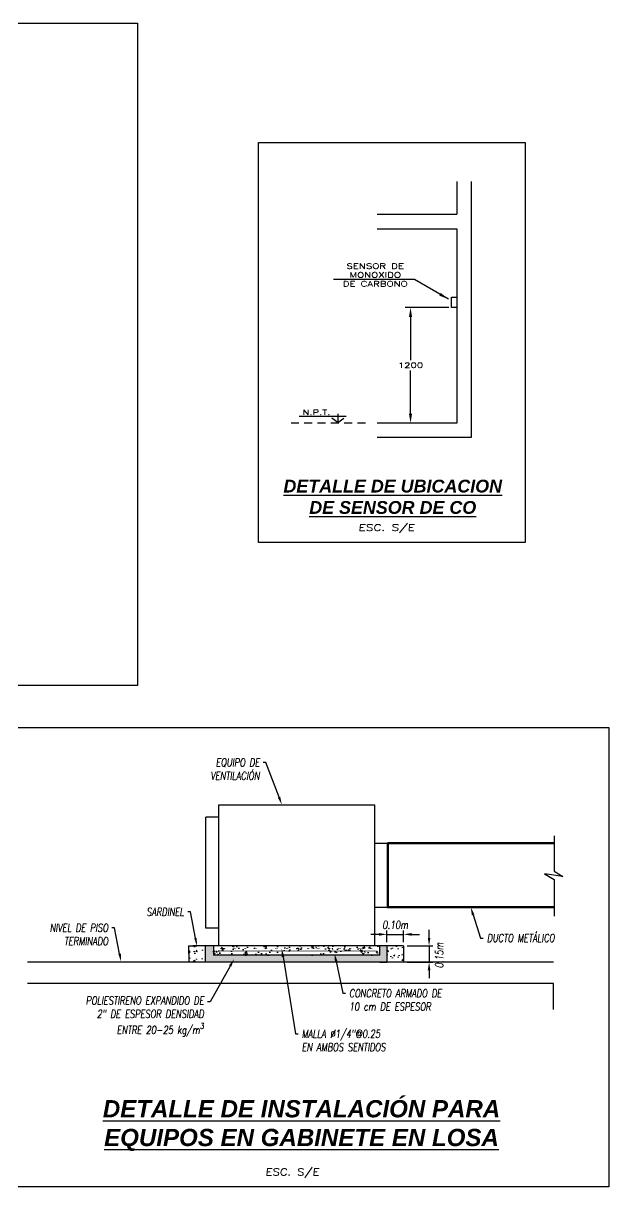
# Model space of a CAD drawing. Header units: millimetres. Extents: x 226473.3 to 226526.2, y 8187907.9 to 8187996.4.
# Drawn here: x 226514.44 to 226525.41, y 8187908.33 to 8187930.14 of the extents above; entities that cross this region are included whole.
import ezdxf
from ezdxf import colors
from ezdxf.entities.mleader import LeaderData, LeaderLine
from ezdxf.math import Vec2, Vec3

# ---------------------------------------------------------------- set-up
doc = ezdxf.new("R2010")
doc.units = ezdxf.units.MM
doc.header["$PDMODE"] = 3
doc.linetypes.add('HIDDEN', pattern=[0.375, 0.25, -0.125])
doc.layers.get('DEFPOINTS').update_dxf_attribs({"color": 250})
for name, color, linetype in [('L-01_CASCO-CONT', 252, 'Continuous'), ('L-02_CASCO-SEGM', 252, 'HIDDEN'), ('L-03_EQUIP-ACCES', 160, 'Continuous'), ('L-04_EQ-MED-CONT', 191, 'Continuous'), ('L1 Casco', 252, 'Continuous'), ('L3 Equipos y Ductos', 160, 'Continuous'), ('L4 Linea mediana', 191, 'Continuous'), ('L6 Linea fina', 141, 'Continuous'), ('TX-01_PRIMA', 12, 'Continuous'), ('TX-03_PRINC', 150, 'Continuous')]:
    doc.layers.add(name, color=color, linetype=linetype)
doc.styles.add('JNV ING', font='romans.shx', dxfattribs={"width": 0.75, "oblique": 8, "height": 0.15})
doc.styles.add('M9_NUM-LAM', font='', dxfattribs={"height": 0.35})
doc.styles.add('P-R', font='romans.shx', dxfattribs={"width": 1.2, "oblique": 5, "height": 0.2})
doc.styles.add('PP det tex', font='romans.shx', dxfattribs={"width": 1.4, "oblique": 5, "height": 0.12})
doc.styles.add('PP texto 1', font='romans.shx', dxfattribs={"width": 1.4, "height": 0.0976})
doc.styles.get('M9_NUM-LAM').set_extended_font_data('Zurich UBlkEx BT')
doc.dimstyles.new('JNV ING.', dxfattribs={"dimtxt": 0.15, "dimasz": 0.15, "dimexe": 0.07, "dimexo": 0.07, "dimgap": 0.07, "dimtad": 2, "dimtoh": 1, "dimdec": 0, "dimlfac": 1000, "dimzin": 0, "dimdsep": 46, "dimtxsty": 'JNV ING', "dimcen": 3, "dimdle": 0.05, "dimclrd": 256, "dimclre": 256, "dimclrt": 12, "dimadec": 0, "dimazin": 0, "dimtfac": 1, "dimtdec": 0, "dimtix": 1, "dimtmove": 2, "dimatfit": 3, "dimfxl": 1, "dimtolj": 1, "dimtzin": 0, "dimarcsym": 0})
doc.dimstyles.new('SONIA', dxfattribs={"dimtxt": 0.1, "dimasz": 0.18, "dimexe": 0.1, "dimexo": 0.05, "dimgap": 0.05, "dimtad": 0, "dimtih": 1, "dimtoh": 1, "dimdec": 0, "dimlfac": 1000, "dimtxsty": 'P-R', "dimcen": 0.16, "dimclrd": 141, "dimclre": 141, "dimclrt": 12, "dimadec": 0, "dimazin": 0, "dimtfac": 1, "dimtdec": 0, "dimtmove": 0, "dimatfit": 1, "dimfxl": 0.18, "dimarcsym": 0})

# ---------------------------------------------------------------- blocks, each defined once
blk = doc.blocks.new('*D20')
at = {"layer": 'DEFPOINTS', "color": 0, "ltscale": 4, "transparency": 16777216}
for p in [(4060.414, 60.026, 0), (4059.646, 57.857, 0), (4060.516, 57.857, 0)]:
    blk.add_point(p, dxfattribs=at)
at = {"layer": 'L-03_EQUIP-ACCES', "color": 141, "linetype": 'Continuous', "lineweight": -2, "ltscale": 4, "transparency": 16777216}
for p, q in [((4060.364, 60.026, 0), (4059.546, 60.026, 0)), ((4059.646, 59.846, 0), (4059.646, 59.04, 0)), ((4059.646, 58.037, 0), (4059.646, 58.843, 0)), ((4060.466, 57.857, 0), (4059.546, 57.857, 0))]:
    blk.add_line(p, q, dxfattribs=at)
at = {"layer": 'L-03_EQUIP-ACCES', "color": 141, "ltscale": 4, "transparency": 16777216}
for points in [[(4059.616, 59.846, 0), (4059.676, 59.846, 0), (4059.646, 60.026, 0)], [(4059.616, 58.037, 0), (4059.676, 58.037, 0), (4059.646, 57.857, 0)]]:
    blk.add_solid(points, dxfattribs=at)
at = {"layer": 'L-03_EQUIP-ACCES', "color": 12, "ltscale": 4, "transparency": 16777216, "insert": (4059.646, 58.942, 0), "char_height": 0.0976, "attachment_point": 5, "style": 'PP texto 1'}
blk.add_mtext('1200', dxfattribs=at)
blk = doc.blocks.new('*D21')
at = {"layer": 'DEFPOINTS', "color": 0, "ltscale": 2, "transparency": 16777216}
for p in [(226521.565, 8187913.062), (226521.254, 8187912.846), (226521.565, 8187912.846)]:
    blk.add_point(p, dxfattribs=at)
at = {"layer": 'L6 Linea fina', "lineweight": -2, "ltscale": 2, "transparency": 16777216}
for p, q in [((226521.104, 8187913.062), (226520.954, 8187913.062)), ((226521.254, 8187912.916), (226521.254, 8187913.132)), ((226521.254, 8187913.062), (226521.565, 8187913.062)), ((226521.565, 8187912.916), (226521.565, 8187913.132)), ((226521.715, 8187913.062), (226521.865, 8187913.062))]:
    blk.add_line(p, q, dxfattribs=at)
at = {"layer": 'L6 Linea fina', "ltscale": 2, "transparency": 16777216}
for points in [[(226521.104, 8187913.087), (226521.104, 8187913.037), (226521.254, 8187913.062)], [(226521.715, 8187913.087), (226521.715, 8187913.037), (226521.565, 8187913.062)]]:
    blk.add_solid(points, dxfattribs=at)
at = {"layer": 'L6 Linea fina', "color": 12, "ltscale": 2, "transparency": 16777216, "insert": (226521.408, 8187913.241), "char_height": 0.15, "attachment_point": 5, "style": 'JNV ING'}
blk.add_mtext('\\A1;0.10m', dxfattribs=at)
blk = doc.blocks.new('*D22')
at = {"layer": 'DEFPOINTS', "color": 0, "ltscale": 2, "transparency": 16777216}
for p in [(226521.565, 8187912.846), (226521.565, 8187912.539), (226522.043, 8187912.539)]:
    blk.add_point(p, dxfattribs=at)
at = {"layer": 'L6 Linea fina', "lineweight": -2, "ltscale": 2, "transparency": 16777216}
for p, q in [((226522.043, 8187912.996), (226522.043, 8187913.146)), ((226521.635, 8187912.846), (226522.113, 8187912.846)), ((226522.043, 8187912.846), (226522.043, 8187912.539)), ((226521.635, 8187912.539), (226522.113, 8187912.539)), ((226522.043, 8187912.389), (226522.043, 8187912.239))]:
    blk.add_line(p, q, dxfattribs=at)
at = {"layer": 'L6 Linea fina', "ltscale": 2, "transparency": 16777216}
for points in [[(226522.018, 8187912.996), (226522.068, 8187912.996), (226522.043, 8187912.846)], [(226522.018, 8187912.389), (226522.068, 8187912.389), (226522.043, 8187912.539)]]:
    blk.add_solid(points, dxfattribs=at)
at = {"layer": 'L6 Linea fina', "color": 12, "ltscale": 2, "transparency": 16777216, "insert": (226522.234, 8187912.668), "char_height": 0.15, "attachment_point": 5, "rotation": 90, "style": 'JNV ING'}
blk.add_mtext('\\A1;0.15m', dxfattribs=at)
blk = doc.blocks.new('RETR')
at = {"layer": 'L-01_CASCO-CONT'}
for p, q in [((4060.5158, 62.3868, 0), (4060.5158, 61.7722, 0)), ((4060.7858, 62.3868, 0), (4060.7858, 57.5872, 0)), ((4059.0193, 61.7722, 0), (4060.5158, 61.7722, 0)), ((4059.0193, 61.5022, 0), (4060.5158, 61.5022, 0)), ((4060.5158, 61.5022, 0), (4060.5158, 57.8572, 0)), ((4058.2838, 58.0321, 0), (4058.2838, 57.8722, 0)), ((4057.5573, 57.9879, 0), (4058.4375, 57.9879, 0)), ((4058.2838, 57.8722, 0), (4058.1717, 57.9534, 0)), ((4058.2838, 57.8722, 0), (4058.3958, 57.9534, 0)), ((4060.5158, 57.8572, 0), (4059.0193, 57.8572, 0)), ((4060.7858, 57.5872, 0), (4059.0193, 57.5872, 0))]:
    blk.add_line(p, q, dxfattribs=at)
at = {"layer": 'L-02_CASCO-SEGM', "ltscale": 0.6}
blk.add_line((4058.8046, 57.857), (4057.41, 57.857), dxfattribs=at)
at = {"layer": 'L-03_EQUIP-ACCES', "ltscale": 4, "elevation": 0}
blk.add_lwpolyline([(4060.4142, 60.2184), (4060.5158, 60.2184), (4060.5158, 60.0259), (4060.4142, 60.0259)], close=True, dxfattribs=at)
at = {"layer": 'L-04_EQ-MED-CONT', "ltscale": 0.1}
blk.add_lwpolyline([(4056.7968, 63.1181), (4061.7968, 63.1181), (4061.7968, 55.6181), (4056.7968, 55.6181)], close=True, dxfattribs=at)
at = {"layer": 'L-03_EQUIP-ACCES', "ltscale": 1.5, "style": 'PP det tex', "oblique": 5, "width": 1.4}
blk.add_text('ESC. S/E', height=0.12, dxfattribs=at).set_placement((4058.6673, 55.8404, 0.6859))
at = {"layer": 'TX-01_PRIMA', "ltscale": 1.5, "attachment_point": 2, "style": 'PP texto 1'}
for s, insert, char_height in [('\\A1;SENSOR DE\\PMONOXIDO\\PDE CARBONO', (4058.9844, 60.8511, 0), 0.1), ('N.P.T.', (4057.8833, 58.109, 0), 0.0976)]:
    blk.add_mtext(s, dxfattribs=dict(at, insert=insert, char_height=char_height))
at = {"layer": 'TX-03_PRINC', "ltscale": 1.5, "insert": (4059.3125, 56.7973, 0), "char_height": 0.24, "attachment_point": 2, "style": 'M9_NUM-LAM'}
blk.add_mtext('{\\fArial|b1|i1|c0|p34;\\LDETALLE DE UBICACION\\PDE SENSOR DE CO}', dxfattribs=at)
at = {"layer": 'L-03_EQUIP-ACCES', "ltscale": 4}
dim = blk.add_linear_dim(base=(4059.6456, 57.8572, 0), p1=(4060.4142, 60.0259, 0), p2=(4060.5158, 57.8572, 0), angle=90, text='1200', dimstyle='SONIA', override={"dimtxsty": 'PP texto 1'}, dxfattribs=at)
dim.commit()
dim.dimension.update_dxf_attribs({"geometry": '*D20', "text_midpoint": (4059.6456, 58.9416, 0)})
blk.add_leader([(4060.3555, 60.1829, 0), (4059.7184, 60.55, 0), (4058.2003, 60.55, 0)], dimstyle='SONIA', dxfattribs=at)

msp = doc.modelspace()

# ---------------------------------------------------------------- hatches: boundary and pattern name
at = {"layer": 'L1 Casco', "lineweight": 9, "ltscale": 0.05}
h = msp.add_hatch(dxfattribs=at)
h.set_pattern_fill('AR-CONC', color=256, scale=0.001666, style=0)
h.set_pattern_definition([(50, (226127.9279, 8187711.58615), (0.30360384, -0.02656188), [0.0317461, -0.34920713]), (355, (226127.9279, 8187711.58615), (-0.05873083, 0.31838865), [0.02539688, -0.2793657]), (100.451, (226127.9532, 8187711.58394), (0.2448741, 0.29182532), [0.02698002, -0.29678023]), (46.1842, (226127.9279, 8187711.6708), (0.45174294, -0.07006195), [0.04761915, -0.5238107]), (96.6356, (226127.96556, 8187711.66497), (0.39562516, 0.4123253), [0.04047003, -0.44517035]), (351.184, (226127.9279, 8187711.6708), (0.3956258, 0.4123246), [0.0380953, -0.41904856]), (21, (226127.97024, 8187711.64964), (0.25266045, -0.17042161), [0.0317461, -0.34920713]), (326, (226127.97024, 8187711.64964), (0.10299074, 0.30694226), [0.02539688, -0.2793657]), (71.4514, (226127.9913, 8187711.63544), (0.3556505, 0.13652134), [0.02698002, -0.29678023]), (37.5, (226127.92791, 8187711.58615), (0.00514704, 0.140907767), [0, -0.275979454, 0, -0.28359852, 0, -0.28042391]), (7.5, (226127.92791, 8187711.58615), (0.111352434, 0.16694713), [0, -0.161693484, 0, -0.269630233, 0, -0.106878546]), (327.5, (226127.83352, 8187711.58615), (0.225956586, -0.009546735), [0, -0.10582034, 0, -0.33015947, 0, -0.43809622]), (317.5, (226127.79119, 8187711.58615), (0.246851665, 0.04237228), [0, -0.13756645, 0, -0.21925975, 0, -0.31111181])])
h.paths.add_polyline_path([(226521.5645, 8187912.8458), (226521.2536, 8187912.8458), (226521.2536, 8187912.5389), (226517.848, 8187912.5389), (226517.8481, 8187912.8458), (226517.5368, 8187912.8458), (226517.5368, 8187912.7927), (226517.5369, 8187912.7109), (226517.5369, 8187912.5387), (226517.6662, 8187912.5388), (226519.5884, 8187912.5388), (226520.5446, 8187912.5389), (226521.3375, 8187912.5385), (226521.5647, 8187912.5386)])
at = {"layer": 'L1 Casco'}
h = msp.add_hatch(dxfattribs=at)
h.set_pattern_fill('HONEY', color=256, scale=0.004921, angle=30, style=0)
h.set_pattern_definition([(30, (226127.92791, 8187711.586149), (0.0135299876, 0.02343462033), [0.0156230821, -0.0312461642]), (150, (226127.92791, 8187711.586149), (-0.02705997033, 2.8e-09), [0.0156230821, -0.0312461642]), (90, (226127.92791, 8187711.586149), (-0.01352998274, 0.02343462313), [-0.0312461642, 0.0156230821])])
h.paths.add_polyline_path([(226518.0038, 8187912.6714), (226518.0037, 8187912.8458), (226517.8481, 8187912.8458), (226517.848, 8187912.5389), (226521.2536, 8187912.5389), (226521.2536, 8187912.8458), (226521.1211, 8187912.8458), (226521.1212, 8187912.6714)])
h = msp.add_hatch(dxfattribs=at)
h.set_pattern_fill('AR-CONC', color=256, scale=0.001666, style=0)
h.set_pattern_definition([(50, (223329.91027, 8179849.1094), (0.303603844, -0.026561882), [0.031746103, -0.349207131]), (355, (223329.91027, 8179849.1094), (-0.058730833, 0.318388652), [0.025396882, -0.279365705]), (100.451, (223329.93557, 8179849.10718), (0.244874108, 0.291825321), [0.026980021, -0.296780233]), (46.1842, (223329.91027, 8179849.19405), (0.451742945, -0.070061946), [0.047619154, -0.523810696]), (96.6356, (223329.9479, 8179849.1882), (0.395625157, 0.412325309), [0.040470032, -0.44517035]), (351.184, (223329.91027, 8179849.19405), (0.395625775, 0.41232458), [0.038095323, -0.419048557]), (21, (223329.9526, 8179849.17288), (0.2526604494, -0.1704216096), [0.031746103, -0.349207131]), (326, (223329.9526, 8179849.1729), (0.102990737, 0.306942263), [0.025396882, -0.279365705]), (71.4514, (223329.97365, 8179849.15868), (0.355650491, 0.136521337), [0.026980021, -0.296780233]), (37.5, (223329.91027, 8179849.10939), (0.0051470402, 0.1409077667), [0, -0.2759794537, 0, -0.2835985183, 0, -0.280423908]), (7.5, (223329.91027, 8179849.1094), (0.1113524344, 0.16694713), [0, -0.1616934836, 0, -0.269630233, 0, -0.106878546]), (327.5, (223329.81587, 8179849.10939), (0.2259565865, -0.0095467347), [0, -0.1058203427, 0, -0.330159469, 0, -0.4380962186]), (317.5, (223329.77355, 8179849.1094), (0.246851665, 0.0423722834), [0, -0.1375664455, 0, -0.21925975, 0, -0.3111118074])])
h.paths.add_polyline_path([(226518.0038, 8187912.6711), (226519.5558, 8187912.6714), (226519.5557, 8187912.8471), (226518.0037, 8187912.8458)])
h.paths.add_polyline_path([(226519.5808, 8187912.6714), (226520.9884, 8187912.671), (226520.9883, 8187912.8478), (226519.5807, 8187912.8471)])
h.paths.add_polyline_path([(226521.1212, 8187912.671), (226521.1211, 8187912.8478), (226521.0133, 8187912.8478), (226521.0134, 8187912.671)])
at = {"layer": 'L1 Casco', "ltscale": 0.05}
h = msp.add_hatch(dxfattribs=at)
h.set_pattern_fill('AR-CONC', color=256, scale=0.001666, style=0)
h.set_pattern_definition([(50, (223330.71548, 8179849.1094), (0.303603844, -0.026561882), [0.031746103, -0.349207131]), (355, (223330.71548, 8179849.1094), (-0.058730833, 0.318388652), [0.025396882, -0.279365705]), (100.451, (223330.74078, 8179849.10718), (0.244874108, 0.291825321), [0.026980021, -0.296780233]), (46.1842, (223330.7155, 8179849.19405), (0.451742945, -0.070061946), [0.047619154, -0.523810696]), (96.6356, (223330.75313, 8179849.1882), (0.395625157, 0.412325309), [0.040470032, -0.44517035]), (351.184, (223330.7155, 8179849.19405), (0.395625775, 0.41232458), [0.038095323, -0.419048557]), (21, (223330.7578, 8179849.17288), (0.2526604494, -0.1704216096), [0.031746103, -0.349207131]), (326, (223330.7578, 8179849.1729), (0.102990737, 0.306942263), [0.025396882, -0.279365705]), (71.4514, (223330.77887, 8179849.15868), (0.355650491, 0.136521337), [0.026980021, -0.296780233]), (37.5, (223330.71548, 8179849.10939), (0.0051470402, 0.1409077667), [0, -0.2759794537, 0, -0.2835985183, 0, -0.280423908]), (7.5, (223330.71548, 8179849.1094), (0.1113524344, 0.16694713), [0, -0.1616934836, 0, -0.269630233, 0, -0.106878546]), (327.5, (223330.62109, 8179849.10939), (0.2259565865, -0.0095467347), [0, -0.1058203427, 0, -0.330159469, 0, -0.4380962186]), (317.5, (223330.57876, 8179849.1094), (0.246851665, 0.0423722834), [0, -0.1375664455, 0, -0.21925975, 0, -0.3111118074])])
h.paths.add_polyline_path([(226518.0037, 8187912.846), (226518.0038, 8187912.6714), (226518.1113, 8187912.6714), (226518.1112, 8187912.846)])

# ---------------------------------------------------------------- linework, layer by layer
at = {"layer": 'L1 Casco'}
for p, q in [((226517.5368, 8187912.8458), (226517.6924, 8187912.8459)), ((226517.8481, 8187912.8458), (226517.848, 8187912.5389)), ((226518.0037, 8187912.8458), (226518.0038, 8187912.6714)), ((226521.1212, 8187912.6714), (226521.1211, 8187912.8458)), ((226521.2536, 8187912.8458), (226521.2536, 8187912.5389)), ((226521.1212, 8187912.6714), (226518.0038, 8187912.6714)), ((226521.2536, 8187912.5389), (226517.5369, 8187912.5387)), ((226521.1213, 8187912.5389), (226521.2536, 8187912.5389)), ((226521.5647, 8187912.5386), (226521.2536, 8187912.5384)), ((226524.3767, 8187911.6517), (226524.3767, 8187912.1422))]:
    msp.add_line(p, q, dxfattribs=at)
at = {"layer": 'L1 Casco', "lineweight": 30}
for p, q in [((226517.5368, 8187912.8458), (226517.5369, 8187912.5387)), ((226521.5645, 8187912.8458), (226517.6152, 8187912.8458)), ((226521.2536, 8187912.8458), (226521.2536, 8187912.5389)), ((226521.5645, 8187912.8458), (226521.5645, 8187912.5386))]:
    msp.add_line(p, q, dxfattribs=at)
at = {"layer": 'L1 Casco'}
for points in [[(226518.2186, 8187912.7859, 0.0115, 0.0115, 1), (226518.1825, 8187912.7859, 0, 0, 0)], [(226518.4154, 8187912.7859, 0.0115, 0.0115, 1), (226518.3794, 8187912.7859, 0, 0, 0)], [(226518.6122, 8187912.7859, 0.0115, 0.0115, 1), (226518.5762, 8187912.7859, 0, 0, 0)], [(226518.8091, 8187912.7859, 0.0115, 0.0115, 1), (226518.773, 8187912.7859, 0, 0, 0)], [(226519.0059, 8187912.7859, 0.0115, 0.0115, 1), (226518.9699, 8187912.7859, 0, 0, 0)], [(226519.2027, 8187912.7859, 0.0115, 0.0115, 1), (226519.1667, 8187912.7859, 0, 0, 0)], [(226519.4003, 8187912.7863, 0.0115, 0.0115, 1), (226519.3642, 8187912.7863, 0, 0, 0)], [(226519.5964, 8187912.7859, 0.0115, 0.0115, 1), (226519.5603, 8187912.7859, 0, 0, 0)], [(226519.7932, 8187912.7859, 0.0115, 0.0115, 1), (226519.7572, 8187912.7859, 0, 0, 0)], [(226519.99, 8187912.7859, 0.0115, 0.0115, 1), (226519.954, 8187912.7859, 0, 0, 0)], [(226520.1869, 8187912.7859, 0.0115, 0.0115, 1), (226520.1508, 8187912.7859, 0, 0, 0)], [(226520.3837, 8187912.7859, 0.0115, 0.0115, 1), (226520.3476, 8187912.7859, 0, 0, 0)], [(226520.5805, 8187912.7859, 0.0115, 0.0115, 1), (226520.5445, 8187912.7859, 0, 0, 0)], [(226520.7773, 8187912.7859, 0.0115, 0.0115, 1), (226520.7413, 8187912.7859, 0, 0, 0)], [(226520.9742, 8187912.7859, 0.0115, 0.0115, 1), (226520.9381, 8187912.7859, 0, 0, 0)]]:
    msp.add_lwpolyline(points, format="xyseb", dxfattribs=at)
at = {"layer": 'L1 Casco', "const_width": 0.0148}
msp.add_lwpolyline([(226518.0936, 8187912.7486), (226521.066, 8187912.7486)], dxfattribs=at)
at = {"layer": 'L1 Casco'}
for points in [[(226524.3767, 8187912.539), (226514.5189, 8187912.5387)], [(226524.3767, 8187912.1422), (226514.5189, 8187912.142)]]:
    msp.add_lwpolyline(points, dxfattribs=at)
at = {"layer": 'L3 Equipos y Ductos'}
for p, q in [((226518.1021, 8187915.2606), (226517.8561, 8187915.2606)), ((226517.8561, 8187913.1767), (226517.8561, 8187915.2606)), ((226521.0227, 8187914.7686), (226521.2687, 8187914.7686)), ((226521.2687, 8187913.5703), (226521.2687, 8187914.7686)), ((226521.0227, 8187913.5703), (226521.2687, 8187913.5703)), ((226518.1021, 8187913.1767), (226517.8561, 8187913.1767))]:
    msp.add_line(p, q, dxfattribs=at)
msp.add_lwpolyline([(226521.0227, 8187912.8458), (226518.1021, 8187912.8458), (226518.1021, 8187915.4931), (226521.0227, 8187915.4931)], close=True, dxfattribs=at)
at = {"layer": 'L3 Equipos y Ductos', "lineweight": 50}
msp.add_lwpolyline([(226524.3766, 8187913.5703), (226521.2687, 8187913.5703), (226521.2687, 8187914.7686), (226524.3766, 8187914.7686)], dxfattribs=at)
at = {"layer": 'L3 Equipos y Ductos'}
msp.add_lwpolyline([(226524.3865, 8187914.9107), (226524.3865, 8187914.2465), (226524.5481, 8187914.1445), (226524.2052, 8187914.1944), (226524.3865, 8187914.0928), (226524.3865, 8187913.4026)], dxfattribs=at)
at = {"layer": 'L4 Linea mediana', "ltscale": 2}
for points in [[(226498.2591, 8187930.139), (226516.5795, 8187930.139), (226516.5795, 8187917.7253), (226498.2591, 8187917.7253)], [(226513.8493, 8187916.9397), (226525.4101, 8187916.9397), (226525.4101, 8187908.332), (226513.8493, 8187908.332)]]:
    msp.add_lwpolyline(points, close=True, dxfattribs=at)

# ---------------------------------------------------------------- block references
at = {"layer": 'L-03_EQUIP-ACCES'}
msp.add_blockref('RETR', (222462.0489, 8187864.7867), dxfattribs=at)

# ---------------------------------------------------------------- texts
at = {"layer": 'L-03_EQUIP-ACCES', "ltscale": 1.5, "style": 'P-R', "oblique": 5, "width": 1.2}
msp.add_text('ESC. S/E', height=0.13361, dxfattribs=at).set_placement((226518.9742, 8187908.5426))
at = {"layer": 'TX-03_PRINC', "ltscale": 1.5, "insert": (226519.6516, 8187909.9556), "char_height": 0.323136, "attachment_point": 2, "style": 'M9_NUM-LAM'}
msp.add_mtext('\\pxqc;{\\fArial|b1|i1|c0|p34;\\LDETALLE DE INSTALACIÓN PARA\\PEQUIPOS EN GABINETE EN LOSA}', dxfattribs=at)

# ---------------------------------------------------------------- dimensions: what is measured, and where the dimension line sits
at = {"layer": 'L6 Linea fina', "ltscale": 2}
dim = msp.add_linear_dim(base=(226521.5645, 8187913.0617), p1=(226521.2536, 8187912.8458), p2=(226521.5645, 8187912.8458), text='0.10m', dimstyle='JNV ING.', dxfattribs=at)
dim.commit()
dim.dimension.update_dxf_attribs({"geometry": '*D21', "text_midpoint": (226521.408, 8187913.2413), "dimtype": 160})
dim = msp.add_linear_dim(base=(226522.0427, 8187912.5386), p1=(226521.5645, 8187912.8458), p2=(226521.5647, 8187912.5386), angle=90, text='0.15m', dimstyle='JNV ING.', dxfattribs=at)
dim.commit()
dim.dimension.update_dxf_attribs({"geometry": '*D22', "text_midpoint": (226522.2338, 8187912.6681), "dimtype": 160})

# ---------------------------------------------------------------- leaders
at = {"layer": 'L6 Linea fina'}
ml = msp.add_multileader_mtext('Standard', dxfattribs=at)
ml.set_content('\\A1;EQUIPO DE\\PVENTILACIÓN', color=12, style='JNV ING')
ml.set_leader_properties(color=256, linetype='ByLayer', lineweight=-1)
ml.build(insert=Vec2(0, 0))
ml.multileader.update_dxf_attribs({"dogleg_length": 0.05, "arrow_head_size": 0.15})
ctx = ml.context
ctx.base_point, ctx.char_height, ctx.arrow_head_size, ctx.landing_gap_size, ctx.plane_origin = Vec3(226517.8047, 8187916.2846), 0.15, 0.15, 0.07, Vec3(226517.1603, 8187916.422)
ctx.text_align_type = 2
notes = []
notes.append((ctx, [(1, (1, 1, 0), (226518.9858, 8187916.2846), (-1, 0), 0.05, [(0, [(226519.2829, 8187915.4931)], 0, [])])]))
ctx.mtext.insert, ctx.mtext.alignment, ctx.mtext.flow_direction = Vec3(226518.8658, 8187916.3596), 3, 5
ml = msp.add_multileader_mtext('Standard', dxfattribs=at)
ml.set_content('\\A1;SARDINEL', color=12, style='JNV ING')
ml.set_leader_properties(color=256, linetype='ByLayer', lineweight=-1)
ml.build(insert=Vec2(0, 0))
ml.multileader.update_dxf_attribs({"dogleg_length": 0.05, "arrow_head_size": 0.15})
ctx = ml.context
ctx.base_point, ctx.char_height, ctx.arrow_head_size, ctx.landing_gap_size, ctx.plane_origin = Vec3(226516.6212, 8187913.4824), 0.15, 0.15, 0.07, Vec3(226515.7433, 8187913.6199)
ctx.text_align_type = 2
notes.append((ctx, [(1, (1, 1, 0), (226517.5689, 8187913.4824), (-1, 0), 0.05, [(0, [(226517.6924, 8187912.8459)], 0, [])])]))
ctx.mtext.insert, ctx.mtext.alignment, ctx.mtext.flow_direction = Vec3(226517.4489, 8187913.5574), 3, 5
ml = msp.add_multileader_mtext('Standard', dxfattribs=at)
ml.set_content('\\A1;DUCTO METÁLICO', color=12, style='JNV ING')
ml.set_leader_properties(color=256, linetype='ByLayer', lineweight=-1)
ml.build(insert=Vec2(0, 0))
ml.multileader.update_dxf_attribs({"dogleg_length": 0.05, "arrow_head_size": 0.15})
ctx = ml.context
ctx.base_point, ctx.char_height, ctx.arrow_head_size, ctx.landing_gap_size, ctx.plane_origin = Vec3(226523.0579, 8187912.9939), 0.15, 0.15, 0.07, Vec3(226522.3322, 8187913.1313)
notes.append((ctx, [(0, (1, 1, 0), (226523.0079, 8187912.9939), (1, 0), 0.05, [(0, [(226522.8227, 8187913.5703)], 0, [])])]))
ctx.mtext.insert, ctx.mtext.flow_direction = Vec3(226523.1279, 8187913.0689), 5
ml = msp.add_multileader_mtext('Standard', dxfattribs=at)
ml.set_content('\\A1;NIVEL DE PISO\\PTERMINADO', color=12, style='JNV ING')
ml.set_leader_properties(color=256, linetype='ByLayer', lineweight=-1)
ml.build(insert=Vec2(0, 0))
ml.multileader.update_dxf_attribs({"dogleg_length": 0.05, "arrow_head_size": 0.15})
ctx = ml.context
ctx.base_point, ctx.char_height, ctx.arrow_head_size, ctx.landing_gap_size, ctx.plane_origin = Vec3(226514.7126, 8187913.1858), 0.15, 0.15, 0.07, Vec3(226514.3223, 8187913.3232)
ctx.text_align_type = 2
notes.append((ctx, [(1, (1, 1, 0), (226516.1478, 8187913.1858), (-1, 0), 0.05, [(0, [(226516.2714, 8187912.5492)], 0, [])])]))
ctx.mtext.insert, ctx.mtext.alignment, ctx.mtext.flow_direction = Vec3(226516.0278, 8187913.2608), 3, 5
ml = msp.add_multileader_mtext('Standard', dxfattribs=at)
ml.set_content('\\A1;MALLA %%C1/4"@0.25\\PEN AMBOS SENTIDOS', color=12, style='JNV ING')
ml.set_leader_properties(color=256, linetype='ByLayer', lineweight=-1)
ml.build(insert=Vec2(0, 0))
ml.multileader.update_dxf_attribs({"dogleg_length": 0.05, "arrow_head_size": 0.15})
ctx = ml.context
ctx.base_point, ctx.char_height, ctx.arrow_head_size, ctx.landing_gap_size, ctx.plane_origin = Vec3(226519.5862, 8187911.1976), 0.15, 0.15, 0.07, Vec3(226518.8605, 8187911.3351)
notes.append((ctx, [(0, (1, 1, 0), (226519.5362, 8187911.1976), (1, 0), 0.05, [(0, [(226519.2826, 8187912.7892)], 0, [])])]))
ctx.mtext.insert, ctx.mtext.flow_direction = Vec3(226519.6562, 8187911.2726), 5
ml = msp.add_multileader_mtext('Standard', dxfattribs=at)
ml.set_content('\\A1;POLIESTIRENO EXPANDIDO DE\\P2" DE ESPESOR DENSIDAD\\PENTRE 20-25 kg/m{\\H0.7x;\\S3^ ;}', color=12, style='JNV ING')
ml.set_leader_properties(color=256, linetype='ByLayer', lineweight=-1)
ml.build(insert=Vec2(0, 0))
ml.multileader.update_dxf_attribs({"dogleg_length": 0.05, "arrow_head_size": 0.15})
ctx = ml.context
ctx.base_point, ctx.char_height, ctx.arrow_head_size, ctx.landing_gap_size, ctx.plane_origin = Vec3(226515.2504, 8187911.7964), 0.15, 0.15, 0.07, Vec3(226514.0286, 8187911.9338)
ctx.text_align_type = 2
notes.append((ctx, [(1, (1, 1, 0), (226517.9418, 8187911.7964), (-1, 0), 0.05, [(0, [(226518.3873, 8187912.5994)], 0, [])])]))
ctx.mtext.insert, ctx.mtext.alignment, ctx.mtext.flow_direction = Vec3(226517.8218, 8187911.8964), 3, 5
ml = msp.add_multileader_mtext('Standard', dxfattribs=at)
ml.set_content('\\A1;CONCRETO ARMADO DE\\P10 cm DE ESPESOR', color=12, style='JNV ING')
ml.set_leader_properties(color=256, linetype='ByLayer', lineweight=-1)
ml.build(insert=Vec2(0, 0))
ml.multileader.update_dxf_attribs({"dogleg_length": 0.05, "arrow_head_size": 0.15})
ctx = ml.context
ctx.base_point, ctx.char_height, ctx.arrow_head_size, ctx.landing_gap_size, ctx.plane_origin = Vec3(226520.4738, 8187911.9577), 0.15, 0.15, 0.07, Vec3(226519.7481, 8187912.0951)
notes.append((ctx, [(0, (1, 1, 0), (226520.4238, 8187911.9577), (1, 0), 0.05, [(0, [(226520.2714, 8187912.7021)], 0, [])])]))
ctx.mtext.insert, ctx.mtext.flow_direction = Vec3(226520.5438, 8187912.0327), 5
for ctx, leaders in notes:
    for number, flags, end, landing, length, lines in leaders:
        leader = LeaderData()
        leader.index, (leader.has_last_leader_line, leader.has_dogleg_vector, leader.attachment_direction) = number, flags
        leader.last_leader_point, leader.dogleg_vector, leader.dogleg_length = Vec3(end), Vec3(landing), length
        for number, points, colour, breaks in lines:
            line = LeaderLine()
            line.index, line.vertices, line.color, line.breaks = number, Vec3.list(points), colors.encode_raw_color(colour), breaks
            leader.lines.append(line)
        ctx.leaders.append(leader)

doc.saveas('drawing.dxf')
